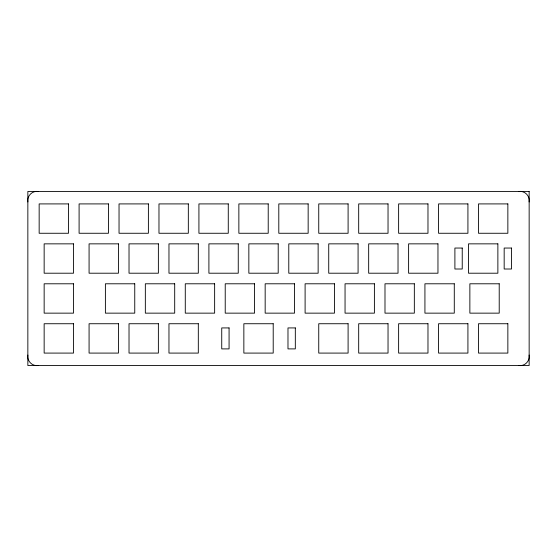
<?xml version="1.0" encoding="UTF-8"?>
<svg xmlns="http://www.w3.org/2000/svg" width="557" height="557" viewBox="0 0 557 557"><rect width="100%" height="100%" fill="white"/><g stroke="black" fill="none" stroke-linecap="round" stroke-linejoin="round"><path stroke-width="0.84" d="M27.85 201.947C26.882 195.89 32.271 190.501 38.336 191.469M529.15 355.053C530.118 361.11 524.729 366.499 518.664 365.531M518.664 191.469C524.729 190.501 530.118 195.89 529.15 201.947M38.336 365.531C32.271 366.499 26.882 361.11 27.85 355.053M529.15 191.469L27.85 191.469L27.85 365.531L529.15 365.531L529.15 191.469M68.504 203.911L39.157 203.911L39.157 233.265L68.504 233.265L68.504 203.911M108.448 203.911L79.094 203.911L79.094 233.265L108.448 233.265L108.448 203.911M148.392 203.911L119.038 203.911L119.038 233.265L148.392 233.265L148.392 203.911M188.329 203.911L158.975 203.911L158.975 233.265L188.329 233.265L188.329 203.911M228.273 203.911L198.919 203.911L198.919 233.265L228.273 233.265L228.273 203.911M268.216 203.911L238.862 203.911L238.862 233.265L268.216 233.265L268.216 203.911M308.153 203.911L278.799 203.911L278.799 233.265L308.153 233.265L308.153 203.911M348.097 203.911L318.743 203.911L318.743 233.265L348.097 233.265L348.097 203.911M388.034 203.911L358.687 203.911L358.687 233.265L388.034 233.265L388.034 203.911M427.978 203.911L398.624 203.911L398.624 233.265L427.978 233.265L427.978 203.911M467.922 203.911L438.568 203.911L438.568 233.265L467.922 233.265L467.922 203.911M507.859 203.911L478.505 203.911L478.505 233.265L507.859 233.265L507.859 203.911M73.496 243.855L44.149 243.855L44.149 273.209L73.496 273.209L73.496 243.855M118.432 243.855L89.078 243.855L89.078 273.209L118.432 273.209L118.432 243.855M158.376 243.855L129.022 243.855L129.022 273.209L158.376 273.209L158.376 243.855M198.313 243.855L168.966 243.855L168.966 273.209L198.313 273.209L198.313 243.855M238.257 243.855L208.903 243.855L208.903 273.209L238.257 273.209L238.257 243.855M278.201 243.855L248.847 243.855L248.847 273.209L278.201 273.209L278.201 243.855M318.138 243.855L288.784 243.855L288.784 273.209L318.138 273.209L318.138 243.855M358.081 243.855L328.727 243.855L328.727 273.209L358.081 273.209L358.081 243.855M398.025 243.855L368.671 243.855L368.671 273.209L398.025 273.209L398.025 243.855M437.962 243.855L408.608 243.855L408.608 273.209L437.962 273.209L437.962 243.855M497.874 243.855L468.521 243.855L468.521 273.209L497.874 273.209L497.874 243.855M462.233 248.046L454.895 248.046L454.895 269.01L462.233 269.01L462.233 248.046M511.507 248.046L504.169 248.046L504.169 269.01L511.507 269.01L511.507 248.046M73.496 283.792L44.149 283.792L44.149 313.145L73.496 313.145L73.496 283.792M134.752 283.792L105.398 283.792L105.398 313.145L134.752 313.145L134.752 283.792M174.696 283.792L145.342 283.792L145.342 313.145L174.696 313.145L174.696 283.792M214.633 283.792L185.279 283.792L185.279 313.145L214.633 313.145L214.633 283.792M254.577 283.792L225.223 283.792L225.223 313.145L254.577 313.145L254.577 283.792M294.521 283.792L265.167 283.792L265.167 313.145L294.521 313.145L294.521 283.792M334.458 283.792L305.104 283.792L305.104 313.145L334.458 313.145L334.458 283.792M374.401 283.792L345.048 283.792L345.048 313.145L374.401 313.145L374.401 283.792M414.338 283.792L384.991 283.792L384.991 313.145L414.338 313.145L414.338 283.792M454.282 283.792L424.928 283.792L424.928 313.145L454.282 313.145L454.282 283.792M499.218 283.792L469.864 283.792L469.864 313.145L499.218 313.145L499.218 283.792M73.496 323.735L44.149 323.735L44.149 353.089L73.496 353.089L73.496 323.735M118.432 323.735L89.078 323.735L89.078 353.089L118.432 353.089L118.432 323.735M158.376 323.735L129.022 323.735L129.022 353.089L158.376 353.089L158.376 323.735M198.313 323.735L168.966 323.735L168.966 353.089L198.313 353.089L198.313 323.735M273.209 323.735L243.855 323.735L243.855 353.089L273.209 353.089L273.209 323.735M348.097 323.735L318.743 323.735L318.743 353.089L348.097 353.089L348.097 323.735M388.034 323.735L358.687 323.735L358.687 353.089L388.034 353.089L388.034 323.735M427.978 323.735L398.624 323.735L398.624 353.089L427.978 353.089L427.978 323.735M467.922 323.735L438.568 323.735L438.568 353.089L467.922 353.089L467.922 323.735M507.859 323.735L478.505 323.735L478.505 353.089L507.859 353.089L507.859 323.735M229.073 327.927L221.735 327.927L221.735 348.898L229.073 348.898L229.073 327.927M295.321 327.927L287.983 327.927L287.983 348.898L295.321 348.898L295.321 327.927"/></g></svg>
